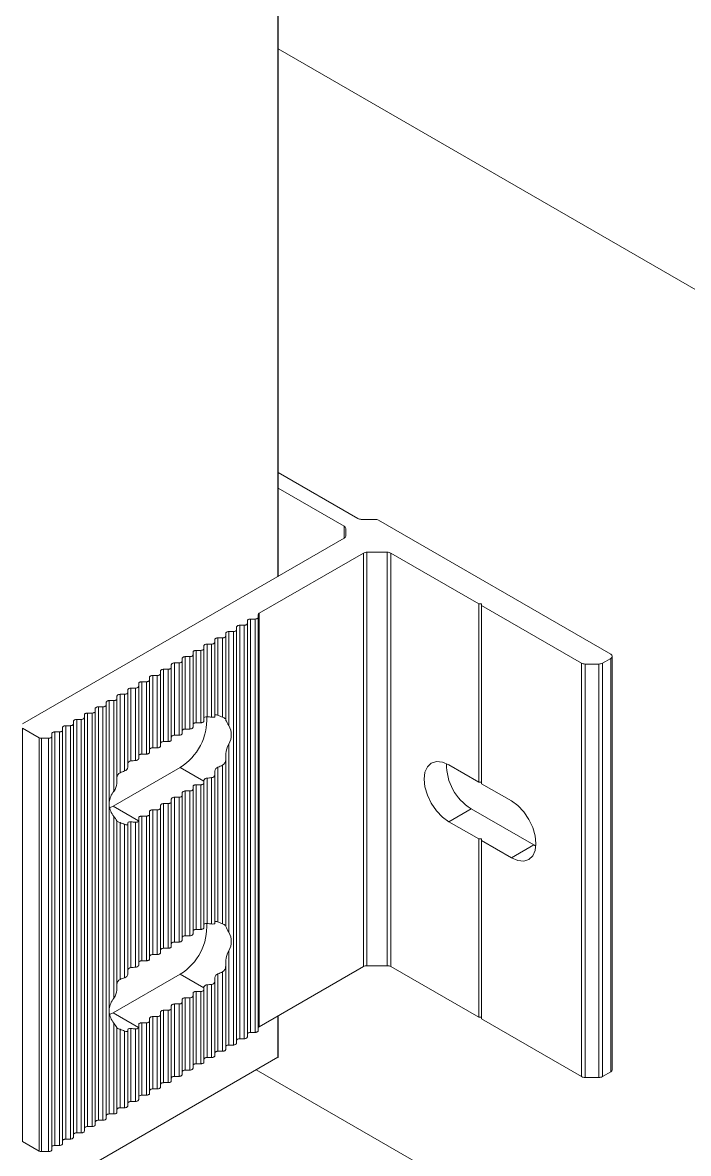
# Model space of a CAD drawing. Header units: millimetres. Extents: x 39 to 459, y 26 to 647.
# Drawn here: x 149.329 to 150.907, y 225.249 to 227.929 of the extents above; entities that cross this region are included whole.
import ezdxf

# ---------------------------------------------------------------- set-up
doc = ezdxf.new("R2010")
doc.units = ezdxf.units.MM
doc.layers.add('ANTET', color=7, linetype='Continuous')

# ---------------------------------------------------------------- blocks, each defined once
blk = doc.blocks.new('Kayıt Montajı')
at = {"color": 8, "linetype": 'Continuous', "lineweight": 15}
for p, q in [((11285.5037, 2110.9104), (11285.5037, 2108.8417)), ((11285.6614, 2108.9613), (11285.6614, 2108.9328)), ((11285.5037, 2107.8007), (11285.5037, 2107.7027))]:
    blk.add_line(p, q, dxfattribs=at)
at = {"color": 7, "linetype": 'Continuous', "lineweight": 15}
for p, q in [((11285.5046, 2108.8422), (11285.5046, 2110.9099)), ((11293.7272, 2105.3461), (11285.5046, 2110.0929)), ((11285.5046, 2109.0886), (11285.6932, 2108.9797)), ((11285.5046, 2109.0519), (11285.6614, 2108.9613)), ((11285.7342, 2108.9777), (11285.7017, 2108.9777)), ((11285.7427, 2108.9756), (11286.2928, 2108.658)), ((11285.6649, 2108.9564), (11285.6649, 2108.9377)), ((11285.6614, 2108.9328), (11284.8991, 2108.4927)), ((11285.7067, 2108.8977), (11285.4597, 2108.7551)), ((11285.7067, 2108.8977), (11285.7067, 2107.9179)), ((11285.7152, 2108.8997), (11285.7631, 2108.8997)), ((11285.7152, 2108.8997), (11285.7152, 2107.9199)), ((11285.7631, 2108.8997), (11285.7631, 2107.9199)), ((11285.7716, 2108.8977), (11285.9799, 2108.7774)), ((11285.7716, 2108.8977), (11285.7716, 2107.9179)), ((11285.9863, 2108.7774), (11285.9799, 2108.7774)), ((11285.9799, 2108.7774), (11285.9799, 2108.3549)), ((11285.9863, 2108.7774), (11285.9863, 2108.7738)), ((11285.9863, 2108.7738), (11286.2236, 2108.6368)), ((11285.9863, 2108.7738), (11285.9863, 2108.3512)), ((11285.4318, 2108.731), (11285.4318, 2108.7372)), ((11285.4393, 2108.7415), (11285.45, 2108.7415)), ((11285.4393, 2108.7415), (11285.4393, 2107.7617)), ((11285.45, 2108.7415), (11285.45, 2107.7617)), ((11285.4575, 2108.7458), (11285.4575, 2108.7521)), ((11285.4575, 2108.7458), (11285.4575, 2107.766)), ((11285.4597, 2108.7551), (11285.4597, 2107.7753)), ((11285.3803, 2108.7012), (11285.3803, 2108.7074)), ((11285.3878, 2108.7118), (11285.3985, 2108.7118)), ((11285.3878, 2108.7118), (11285.3878, 2108.4889)), ((11285.3985, 2108.7118), (11285.3985, 2107.7319)), ((11285.406, 2108.7161), (11285.406, 2108.7223)), ((11285.406, 2108.7161), (11285.406, 2107.7363)), ((11285.4135, 2108.7266), (11285.4243, 2108.7266)), ((11285.4135, 2108.7266), (11285.4135, 2107.7468)), ((11285.4243, 2108.7266), (11285.4243, 2107.7468)), ((11285.4318, 2108.731), (11285.4318, 2107.7511)), ((11285.3287, 2108.6715), (11285.3287, 2108.6777)), ((11285.3362, 2108.682), (11285.347, 2108.682)), ((11285.3362, 2108.682), (11285.3362, 2108.5098)), ((11285.347, 2108.682), (11285.347, 2108.5086)), ((11285.3545, 2108.6864), (11285.3545, 2108.6926)), ((11285.3545, 2108.6864), (11285.3545, 2108.5103)), ((11285.362, 2108.6969), (11285.3728, 2108.6969)), ((11285.362, 2108.6969), (11285.362, 2108.5134)), ((11285.3728, 2108.6969), (11285.3728, 2108.5088)), ((11285.3803, 2108.7012), (11285.3803, 2108.5048)), ((11285.2847, 2108.6523), (11285.2955, 2108.6523)), ((11285.2847, 2108.6523), (11285.2847, 2108.4808)), ((11285.2955, 2108.6523), (11285.2955, 2108.4808)), ((11285.303, 2108.6566), (11285.303, 2108.6628)), ((11285.303, 2108.6566), (11285.303, 2108.4852)), ((11285.3105, 2108.6672), (11285.3212, 2108.6672)), ((11285.3105, 2108.6672), (11285.3105, 2108.4957)), ((11285.3212, 2108.6672), (11285.3212, 2108.4957)), ((11285.3287, 2108.6715), (11285.3287, 2108.5)), ((11286.2963, 2107.6733), (11286.2963, 2108.6531)), ((11285.2515, 2108.6269), (11285.2515, 2108.6331)), ((11285.2515, 2108.6269), (11285.2515, 2108.4554)), ((11285.259, 2108.6374), (11285.2697, 2108.6374)), ((11285.259, 2108.6374), (11285.259, 2108.466)), ((11285.2697, 2108.6374), (11285.2697, 2108.466)), ((11285.2772, 2108.6418), (11285.2772, 2108.648)), ((11285.2772, 2108.6418), (11285.2772, 2108.4703)), ((11286.2236, 2108.6368), (11286.2236, 2107.657)), ((11286.232, 2108.6348), (11286.2645, 2108.6348)), ((11286.232, 2108.6348), (11286.232, 2107.6549)), ((11286.2645, 2108.6348), (11286.2645, 2107.6549)), ((11286.273, 2108.6368), (11286.2928, 2108.6482)), ((11286.273, 2108.6368), (11286.273, 2107.657)), ((11286.2928, 2108.6482), (11286.2928, 2107.6684)), ((11285.2, 2108.5972), (11285.2, 2108.6034)), ((11285.2, 2108.5972), (11285.2, 2108.4257)), ((11285.2075, 2108.6077), (11285.2182, 2108.6077)), ((11285.2075, 2108.6077), (11285.2075, 2108.4362)), ((11285.2182, 2108.6077), (11285.2182, 2108.4362)), ((11285.2257, 2108.612), (11285.2257, 2108.6182)), ((11285.2257, 2108.612), (11285.2257, 2108.4405)), ((11285.2332, 2108.6226), (11285.244, 2108.6226)), ((11285.2332, 2108.6226), (11285.2332, 2108.4511)), ((11285.244, 2108.6226), (11285.244, 2108.4511)), ((11285.1484, 2108.5674), (11285.1484, 2108.5736)), ((11285.1559, 2108.578), (11285.1667, 2108.578)), ((11285.1559, 2108.578), (11285.1559, 2108.4052)), ((11285.1667, 2108.578), (11285.1667, 2108.4061)), ((11285.1742, 2108.5823), (11285.1742, 2108.5885)), ((11285.1742, 2108.5823), (11285.1742, 2108.4108)), ((11285.1817, 2108.5928), (11285.1925, 2108.5928)), ((11285.1817, 2108.5928), (11285.1817, 2108.4214)), ((11285.1925, 2108.5928), (11285.1925, 2108.4214)), ((11285.0969, 2108.5377), (11285.0969, 2108.5439)), ((11285.1044, 2108.5482), (11285.1152, 2108.5482)), ((11285.1044, 2108.5482), (11285.1044, 2108.3075)), ((11285.1152, 2108.5482), (11285.1152, 2108.3331)), ((11285.1227, 2108.5525), (11285.1227, 2108.5588)), ((11285.1227, 2108.5525), (11285.1227, 2108.3521)), ((11285.1302, 2108.5631), (11285.1409, 2108.5631)), ((11285.1302, 2108.5631), (11285.1302, 2108.3773)), ((11285.1409, 2108.5631), (11285.1409, 2108.3814)), ((11285.1484, 2108.5674), (11285.1484, 2108.3901)), ((11285.0529, 2108.5185), (11285.0637, 2108.5185)), ((11285.0529, 2108.5185), (11285.0529, 2107.5386)), ((11285.0637, 2108.5185), (11285.0637, 2107.5386)), ((11285.0712, 2108.5228), (11285.0712, 2108.529)), ((11285.0712, 2108.5228), (11285.0712, 2107.543)), ((11285.0787, 2108.5333), (11285.0894, 2108.5333)), ((11285.0787, 2108.5333), (11285.0787, 2107.5535)), ((11285.0894, 2108.5333), (11285.0894, 2107.5535)), ((11285.0969, 2108.5377), (11285.0969, 2107.5578)), ((11285.0197, 2108.4931), (11285.0197, 2108.4993)), ((11285.0197, 2108.4931), (11285.0197, 2107.5132)), ((11285.0272, 2108.5036), (11285.0379, 2108.5036)), ((11285.0272, 2108.5036), (11285.0272, 2107.5238)), ((11285.0379, 2108.5036), (11285.0379, 2107.5238)), ((11285.0454, 2108.5079), (11285.0454, 2108.5141)), ((11285.0454, 2108.5079), (11285.0454, 2107.5281)), ((11285.3212, 2108.4957), (11285.3105, 2108.4957)), ((11285.3803, 2108.5048), (11285.3803, 2108.5028)), ((11284.8991, 2108.4829), (11284.9384, 2108.4603)), ((11284.8991, 2108.4829), (11284.8991, 2107.5031)), ((11284.9681, 2108.4633), (11284.9681, 2108.4695)), ((11284.9681, 2108.4633), (11284.9681, 2107.4835)), ((11284.9756, 2108.4739), (11284.9864, 2108.4739)), ((11284.9756, 2108.4739), (11284.9756, 2107.494)), ((11284.9864, 2108.4739), (11284.9864, 2107.494)), ((11284.9939, 2108.4782), (11284.9939, 2108.4844)), ((11284.9939, 2108.4782), (11284.9939, 2107.4983)), ((11285.0014, 2108.4887), (11285.0122, 2108.4887)), ((11285.0014, 2108.4887), (11285.0014, 2107.5089)), ((11285.0122, 2108.4887), (11285.0122, 2107.5089)), ((11285.2697, 2108.466), (11285.259, 2108.466)), ((11285.2955, 2108.4808), (11285.2847, 2108.4808)), ((11284.9384, 2108.4603), (11284.9384, 2107.4804)), ((11284.9437, 2108.459), (11284.9606, 2108.459)), ((11284.9437, 2108.459), (11284.9437, 2107.4792)), ((11284.9606, 2108.459), (11284.9606, 2107.4792)), ((11285.244, 2108.4511), (11285.2332, 2108.4511)), ((11285.3878, 2108.4447), (11285.3878, 2107.999)), ((11285.1925, 2108.4214), (11285.1817, 2108.4214)), ((11285.2182, 2108.4362), (11285.2075, 2108.4362)), ((11285.3803, 2108.4222), (11285.3803, 2108.4078)), ((11285.2725, 2108.3898), (11285.1134, 2108.298)), ((11285.3287, 2108.3573), (11285.2725, 2108.3898)), ((11285.362, 2108.3905), (11285.362, 2108.0234)), ((11285.3728, 2108.3951), (11285.3728, 2108.0189)), ((11285.3803, 2108.4078), (11285.3803, 2108.0148)), ((11285.9089, 2108.3959), (11285.9799, 2108.3549)), ((11285.3287, 2108.3573), (11285.3287, 2108.353)), ((11285.3362, 2108.3644), (11285.3362, 2108.0199)), ((11285.347, 2108.3655), (11285.347, 2108.0187)), ((11285.3545, 2108.3725), (11285.3545, 2108.0204)), ((11285.2772, 2108.3295), (11285.2772, 2108.3233)), ((11285.2955, 2108.3339), (11285.2847, 2108.3339)), ((11285.2847, 2108.3339), (11285.2847, 2107.9909)), ((11285.2955, 2108.3339), (11285.2955, 2107.9909)), ((11285.303, 2108.3444), (11285.303, 2108.3382)), ((11285.303, 2108.3382), (11285.303, 2107.9952)), ((11285.3212, 2108.3487), (11285.3105, 2108.3487)), ((11285.3105, 2108.3487), (11285.3105, 2108.0058)), ((11285.3212, 2108.3487), (11285.3212, 2108.0058)), ((11285.3287, 2108.353), (11285.3287, 2108.0101)), ((11285.9799, 2108.3549), (11285.9863, 2108.3549)), ((11285.9863, 2108.3512), (11286.0574, 2108.3102)), ((11285.244, 2108.3041), (11285.2332, 2108.3041)), ((11285.2332, 2108.3041), (11285.2332, 2107.9612)), ((11285.244, 2108.3041), (11285.244, 2107.9612)), ((11285.2515, 2108.3147), (11285.2515, 2108.3084)), ((11285.2515, 2108.3084), (11285.2515, 2107.9655)), ((11285.2697, 2108.319), (11285.259, 2108.319)), ((11285.259, 2108.319), (11285.259, 2107.976)), ((11285.2697, 2108.319), (11285.2697, 2107.976)), ((11285.2772, 2108.3233), (11285.2772, 2107.9804)), ((11285.1044, 2108.299), (11285.1044, 2107.8175)), ((11285.1134, 2108.298), (11285.1053, 2108.2939)), ((11285.174, 2108.2629), (11285.1134, 2108.298)), ((11285.2, 2108.2849), (11285.2, 2108.2787)), ((11285.2, 2108.2787), (11285.2, 2107.9358)), ((11285.2182, 2108.2892), (11285.2075, 2108.2892)), ((11285.2075, 2108.2892), (11285.2075, 2107.9463)), ((11285.2182, 2108.2892), (11285.2182, 2107.9463)), ((11285.2257, 2108.2998), (11285.2257, 2108.2936)), ((11285.2257, 2108.2936), (11285.2257, 2107.9506)), ((11285.9619, 2108.2918), (11285.9089, 2108.2612)), ((11286.1104, 2108.2061), (11285.9619, 2108.2918)), ((11285.1152, 2108.2734), (11285.1152, 2107.8432)), ((11285.1227, 2108.2631), (11285.1227, 2107.8621)), ((11285.1302, 2108.259), (11285.1302, 2107.8873)), ((11285.1409, 2108.2549), (11285.1409, 2107.8915)), ((11285.1484, 2108.2587), (11285.1484, 2108.2548)), ((11285.1484, 2108.2548), (11285.1484, 2107.9002)), ((11285.1559, 2108.2608), (11285.1559, 2107.9152)), ((11285.1667, 2108.2599), (11285.1667, 2107.9162)), ((11285.1742, 2108.27), (11285.1742, 2108.2638)), ((11285.1742, 2108.2638), (11285.1742, 2107.9209)), ((11285.1925, 2108.2744), (11285.1817, 2108.2744)), ((11285.1817, 2108.2744), (11285.1817, 2107.9314)), ((11285.1925, 2108.2744), (11285.1925, 2107.9314)), ((11285.9089, 2108.2612), (11285.9799, 2108.2202)), ((11285.9799, 2108.2202), (11285.9799, 2107.7976)), ((11285.9799, 2108.2202), (11285.9863, 2108.2202)), ((11285.9863, 2108.2165), (11285.9863, 2108.2202)), ((11285.9863, 2108.2165), (11285.9863, 2107.7939)), ((11285.9863, 2108.2165), (11286.0574, 2108.1755)), ((11286.1104, 2108.2061), (11286.0574, 2108.1755)), ((11286.1155, 2108.2034), (11286.1104, 2108.2061)), ((11285.3803, 2108.0129), (11285.3803, 2108.0148)), ((11285.2955, 2107.9909), (11285.2847, 2107.9909)), ((11285.3212, 2108.0058), (11285.3105, 2108.0058)), ((11285.244, 2107.9612), (11285.2332, 2107.9612)), ((11285.2697, 2107.976), (11285.259, 2107.976)), ((11285.3878, 2107.9548), (11285.3878, 2107.7319)), ((11285.1925, 2107.9314), (11285.1817, 2107.9314)), ((11285.2182, 2107.9463), (11285.2075, 2107.9463)), ((11285.3803, 2107.9179), (11285.3803, 2107.9322)), ((11285.362, 2107.9006), (11285.362, 2107.7171)), ((11285.3728, 2107.9052), (11285.3728, 2107.7171)), ((11285.3803, 2107.9179), (11285.3803, 2107.7214)), ((11285.7067, 2107.9179), (11285.4597, 2107.7753)), ((11285.7152, 2107.9199), (11285.7631, 2107.9199)), ((11285.7716, 2107.9179), (11285.9799, 2107.7976)), ((11285.2725, 2107.8999), (11285.1134, 2107.808)), ((11285.3287, 2107.8674), (11285.2725, 2107.8999)), ((11285.3362, 2107.8744), (11285.3362, 2107.7022)), ((11285.347, 2107.8756), (11285.347, 2107.7022)), ((11285.3545, 2107.8826), (11285.3545, 2107.7065)), ((11285.303, 2107.8545), (11285.303, 2107.8483)), ((11285.303, 2107.8483), (11285.303, 2107.6768)), ((11285.3212, 2107.8588), (11285.3105, 2107.8588)), ((11285.3105, 2107.8588), (11285.3105, 2107.6873)), ((11285.3212, 2107.8588), (11285.3212, 2107.6873)), ((11285.3287, 2107.8674), (11285.3287, 2107.8631)), ((11285.3287, 2107.8631), (11285.3287, 2107.6917)), ((11285.2515, 2107.8247), (11285.2515, 2107.8185)), ((11285.2697, 2107.8291), (11285.259, 2107.8291)), ((11285.259, 2107.8291), (11285.259, 2107.6576)), ((11285.2697, 2107.8291), (11285.2697, 2107.6576)), ((11285.2772, 2107.8396), (11285.2772, 2107.8334)), ((11285.2772, 2107.8334), (11285.2772, 2107.6619)), ((11285.2955, 2107.8439), (11285.2847, 2107.8439)), ((11285.2847, 2107.8439), (11285.2847, 2107.6725)), ((11285.2955, 2107.8439), (11285.2955, 2107.6725)), ((11285.1044, 2107.8091), (11285.1044, 2107.5684)), ((11285.1053, 2107.8039), (11285.1134, 2107.808)), ((11285.174, 2107.773), (11285.1134, 2107.808)), ((11285.2, 2107.795), (11285.2, 2107.7888)), ((11285.2182, 2107.7993), (11285.2075, 2107.7993)), ((11285.2075, 2107.7993), (11285.2075, 2107.6278)), ((11285.2182, 2107.7993), (11285.2182, 2107.6278)), ((11285.2257, 2107.8099), (11285.2257, 2107.8036)), ((11285.2257, 2107.8036), (11285.2257, 2107.6322)), ((11285.244, 2107.8142), (11285.2332, 2107.8142)), ((11285.2332, 2107.8142), (11285.2332, 2107.6427)), ((11285.244, 2107.8142), (11285.244, 2107.6427)), ((11285.2515, 2107.8185), (11285.2515, 2107.647)), ((11285.5046, 2107.7039), (11285.5046, 2107.8012)), ((11285.9863, 2107.7976), (11285.9799, 2107.7976)), ((11285.9863, 2107.7939), (11286.2236, 2107.657)), ((11285.1152, 2107.7835), (11285.1152, 2107.5684)), ((11285.1227, 2107.7732), (11285.1227, 2107.5727)), ((11285.1302, 2107.7691), (11285.1302, 2107.5832)), ((11285.1484, 2107.7649), (11285.1484, 2107.7688)), ((11285.1559, 2107.7709), (11285.1559, 2107.5981)), ((11285.1667, 2107.77), (11285.1667, 2107.5981)), ((11285.1742, 2107.7801), (11285.1742, 2107.7739)), ((11285.1742, 2107.7739), (11285.1742, 2107.6024)), ((11285.1925, 2107.7844), (11285.1817, 2107.7844)), ((11285.1817, 2107.7844), (11285.1817, 2107.613)), ((11285.1925, 2107.7844), (11285.1925, 2107.613)), ((11285.2, 2107.7888), (11285.2, 2107.6173)), ((11285.1409, 2107.7649), (11285.1409, 2107.5832)), ((11285.1484, 2107.7649), (11285.1484, 2107.5876)), ((11285.4135, 2107.7468), (11285.4243, 2107.7468)), ((11285.4393, 2107.7617), (11285.45, 2107.7617)), ((11285.362, 2107.7171), (11285.3728, 2107.7171)), ((11285.3878, 2107.7319), (11285.3985, 2107.7319)), ((11284.1821, 2106.9397), (11285.5037, 2107.7027)), ((11285.3105, 2107.6873), (11285.3212, 2107.6873)), ((11285.3362, 2107.7022), (11285.347, 2107.7022)), ((11285.2847, 2107.6725), (11285.2955, 2107.6725)), ((11285.4527, 2107.6732), (11293.7272, 2102.8965)), ((11286.273, 2107.657), (11286.2928, 2107.6684)), ((11285.2332, 2107.6427), (11285.244, 2107.6427)), ((11285.259, 2107.6576), (11285.2697, 2107.6576)), ((11286.232, 2107.6549), (11286.2645, 2107.6549)), ((11285.1817, 2107.613), (11285.1925, 2107.613)), ((11285.2075, 2107.6278), (11285.2182, 2107.6278)), ((11285.1302, 2107.5832), (11285.1409, 2107.5832)), ((11285.1559, 2107.5981), (11285.1667, 2107.5981)), ((11285.0787, 2107.5535), (11285.0894, 2107.5535)), ((11285.1044, 2107.5684), (11285.1152, 2107.5684)), ((11285.0529, 2107.5386), (11285.0637, 2107.5386)), ((11284.8991, 2107.5031), (11284.9384, 2107.4804)), ((11285.0014, 2107.5089), (11285.0122, 2107.5089)), ((11285.0272, 2107.5238), (11285.0379, 2107.5238)), ((11284.9437, 2107.4792), (11284.9606, 2107.4792)), ((11284.9756, 2107.494), (11284.9864, 2107.494))]:
    blk.add_line(p, q, dxfattribs=at)
at = {"color": 7, "linetype": 'Continuous', "lineweight": 15, "flags": 128}
for points in [[(11285.4318, 2108.7372), (11285.4319, 2108.738), (11285.4323, 2108.7388), (11285.433, 2108.7396), (11285.434, 2108.7402), (11285.4351, 2108.7408), (11285.4364, 2108.7412), (11285.4378, 2108.7414), (11285.4393, 2108.7415)], [(11285.45, 2108.7415), (11285.4515, 2108.7416), (11285.4529, 2108.7418), (11285.4542, 2108.7422), (11285.4553, 2108.7428), (11285.4563, 2108.7434), (11285.457, 2108.7442), (11285.4574, 2108.745), (11285.4575, 2108.7458)], [(11285.3803, 2108.7074), (11285.3804, 2108.7083), (11285.3808, 2108.7091), (11285.3815, 2108.7099), (11285.3825, 2108.7105), (11285.3836, 2108.711), (11285.3849, 2108.7114), (11285.3863, 2108.7117), (11285.3878, 2108.7118)], [(11285.3985, 2108.7118), (11285.4, 2108.7119), (11285.4014, 2108.7121), (11285.4027, 2108.7125), (11285.4038, 2108.713), (11285.4048, 2108.7137), (11285.4054, 2108.7145), (11285.4059, 2108.7153), (11285.406, 2108.7161)], [(11285.406, 2108.7223), (11285.4062, 2108.7232), (11285.4066, 2108.724), (11285.4073, 2108.7247), (11285.4082, 2108.7254), (11285.4094, 2108.7259), (11285.4107, 2108.7263), (11285.4121, 2108.7266), (11285.4135, 2108.7266)], [(11285.4243, 2108.7266), (11285.4257, 2108.7267), (11285.4271, 2108.727), (11285.4284, 2108.7274), (11285.4296, 2108.7279), (11285.4305, 2108.7286), (11285.4312, 2108.7293), (11285.4316, 2108.7301), (11285.4318, 2108.731)], [(11285.3287, 2108.6777), (11285.3289, 2108.6786), (11285.3293, 2108.6794), (11285.33, 2108.6801), (11285.3309, 2108.6808), (11285.3321, 2108.6813), (11285.3334, 2108.6817), (11285.3348, 2108.682), (11285.3362, 2108.682)], [(11285.347, 2108.682), (11285.3485, 2108.6821), (11285.3499, 2108.6824), (11285.3512, 2108.6828), (11285.3523, 2108.6833), (11285.3532, 2108.684), (11285.3539, 2108.6847), (11285.3544, 2108.6855), (11285.3545, 2108.6864)], [(11285.3545, 2108.6926), (11285.3547, 2108.6934), (11285.3551, 2108.6942), (11285.3558, 2108.695), (11285.3567, 2108.6956), (11285.3578, 2108.6962), (11285.3591, 2108.6966), (11285.3605, 2108.6968), (11285.362, 2108.6969)], [(11285.3728, 2108.6969), (11285.3742, 2108.697), (11285.3756, 2108.6972), (11285.3769, 2108.6976), (11285.3781, 2108.6982), (11285.379, 2108.6988), (11285.3797, 2108.6996), (11285.3801, 2108.7004), (11285.3803, 2108.7012)], [(11285.2772, 2108.648), (11285.2774, 2108.6488), (11285.2778, 2108.6496), (11285.2785, 2108.6504), (11285.2794, 2108.651), (11285.2806, 2108.6516), (11285.2819, 2108.652), (11285.2833, 2108.6522), (11285.2847, 2108.6523)], [(11285.2955, 2108.6523), (11285.297, 2108.6524), (11285.2984, 2108.6526), (11285.2997, 2108.653), (11285.3008, 2108.6536), (11285.3017, 2108.6542), (11285.3024, 2108.655), (11285.3028, 2108.6558), (11285.303, 2108.6566)], [(11285.303, 2108.6628), (11285.3031, 2108.6637), (11285.3036, 2108.6645), (11285.3043, 2108.6652), (11285.3052, 2108.6659), (11285.3063, 2108.6664), (11285.3076, 2108.6668), (11285.309, 2108.6671), (11285.3105, 2108.6672)], [(11285.3212, 2108.6672), (11285.3227, 2108.6673), (11285.3241, 2108.6675), (11285.3254, 2108.6679), (11285.3266, 2108.6684), (11285.3275, 2108.6691), (11285.3282, 2108.6698), (11285.3286, 2108.6707), (11285.3287, 2108.6715)], [(11285.244, 2108.6226), (11285.2454, 2108.6226), (11285.2468, 2108.6229), (11285.2481, 2108.6233), (11285.2493, 2108.6238), (11285.2502, 2108.6245), (11285.2509, 2108.6252), (11285.2513, 2108.626), (11285.2515, 2108.6269)], [(11285.2515, 2108.6331), (11285.2516, 2108.6339), (11285.252, 2108.6348), (11285.2527, 2108.6355), (11285.2537, 2108.6362), (11285.2548, 2108.6367), (11285.2561, 2108.6371), (11285.2575, 2108.6373), (11285.259, 2108.6374)], [(11285.2697, 2108.6374), (11285.2712, 2108.6375), (11285.2726, 2108.6378), (11285.2739, 2108.6382), (11285.275, 2108.6387), (11285.276, 2108.6394), (11285.2767, 2108.6401), (11285.2771, 2108.6409), (11285.2772, 2108.6418)], [(11285.1925, 2108.5928), (11285.1939, 2108.5929), (11285.1953, 2108.5932), (11285.1966, 2108.5936), (11285.1978, 2108.5941), (11285.1987, 2108.5947), (11285.1994, 2108.5955), (11285.1998, 2108.5963), (11285.2, 2108.5972)], [(11285.2, 2108.6034), (11285.2001, 2108.6042), (11285.2005, 2108.605), (11285.2012, 2108.6058), (11285.2022, 2108.6064), (11285.2033, 2108.607), (11285.2046, 2108.6074), (11285.206, 2108.6076), (11285.2075, 2108.6077)], [(11285.2182, 2108.6077), (11285.2197, 2108.6078), (11285.2211, 2108.608), (11285.2224, 2108.6084), (11285.2235, 2108.609), (11285.2245, 2108.6096), (11285.2251, 2108.6104), (11285.2256, 2108.6112), (11285.2257, 2108.612)], [(11285.2257, 2108.6182), (11285.2259, 2108.6191), (11285.2263, 2108.6199), (11285.227, 2108.6206), (11285.2279, 2108.6213), (11285.2291, 2108.6218), (11285.2303, 2108.6222), (11285.2318, 2108.6225), (11285.2332, 2108.6226)], [(11285.1484, 2108.5736), (11285.1486, 2108.5745), (11285.149, 2108.5753), (11285.1497, 2108.576), (11285.1506, 2108.5767), (11285.1518, 2108.5772), (11285.1531, 2108.5776), (11285.1545, 2108.5779), (11285.1559, 2108.578)], [(11285.1667, 2108.578), (11285.1682, 2108.578), (11285.1696, 2108.5783), (11285.1709, 2108.5787), (11285.172, 2108.5792), (11285.1729, 2108.5799), (11285.1736, 2108.5806), (11285.1741, 2108.5814), (11285.1742, 2108.5823)], [(11285.1742, 2108.5885), (11285.1743, 2108.5893), (11285.1748, 2108.5902), (11285.1755, 2108.5909), (11285.1764, 2108.5916), (11285.1775, 2108.5921), (11285.1788, 2108.5925), (11285.1802, 2108.5927), (11285.1817, 2108.5928)], [(11285.0969, 2108.5439), (11285.0971, 2108.5447), (11285.0975, 2108.5455), (11285.0982, 2108.5463), (11285.0991, 2108.5469), (11285.1003, 2108.5475), (11285.1016, 2108.5479), (11285.103, 2108.5481), (11285.1044, 2108.5482)], [(11285.1152, 2108.5482), (11285.1167, 2108.5483), (11285.1181, 2108.5485), (11285.1194, 2108.5489), (11285.1205, 2108.5495), (11285.1214, 2108.5501), (11285.1221, 2108.5509), (11285.1225, 2108.5517), (11285.1227, 2108.5525)], [(11285.1227, 2108.5588), (11285.1228, 2108.5596), (11285.1233, 2108.5604), (11285.124, 2108.5612), (11285.1249, 2108.5618), (11285.126, 2108.5624), (11285.1273, 2108.5628), (11285.1287, 2108.563), (11285.1302, 2108.5631)], [(11285.1409, 2108.5631), (11285.1424, 2108.5632), (11285.1438, 2108.5634), (11285.1451, 2108.5638), (11285.1463, 2108.5644), (11285.1472, 2108.565), (11285.1479, 2108.5658), (11285.1483, 2108.5666), (11285.1484, 2108.5674)], [(11285.0454, 2108.5141), (11285.0456, 2108.515), (11285.046, 2108.5158), (11285.0467, 2108.5166), (11285.0476, 2108.5172), (11285.0488, 2108.5177), (11285.05, 2108.5181), (11285.0515, 2108.5184), (11285.0529, 2108.5185)], [(11285.0637, 2108.5185), (11285.0651, 2108.5186), (11285.0665, 2108.5188), (11285.0678, 2108.5192), (11285.069, 2108.5197), (11285.0699, 2108.5204), (11285.0706, 2108.5211), (11285.071, 2108.522), (11285.0712, 2108.5228)], [(11285.0712, 2108.529), (11285.0713, 2108.5299), (11285.0717, 2108.5307), (11285.0724, 2108.5314), (11285.0734, 2108.5321), (11285.0745, 2108.5326), (11285.0758, 2108.533), (11285.0772, 2108.5333), (11285.0787, 2108.5333)], [(11285.0894, 2108.5333), (11285.0909, 2108.5334), (11285.0923, 2108.5337), (11285.0936, 2108.5341), (11285.0947, 2108.5346), (11285.0957, 2108.5353), (11285.0964, 2108.536), (11285.0968, 2108.5368), (11285.0969, 2108.5377)], [(11285.0122, 2108.4887), (11285.0136, 2108.4888), (11285.015, 2108.4891), (11285.0163, 2108.4895), (11285.0175, 2108.49), (11285.0184, 2108.4907), (11285.0191, 2108.4914), (11285.0195, 2108.4922), (11285.0197, 2108.4931)], [(11285.0197, 2108.4993), (11285.0198, 2108.5001), (11285.0202, 2108.5009), (11285.0209, 2108.5017), (11285.0219, 2108.5023), (11285.023, 2108.5029), (11285.0243, 2108.5033), (11285.0257, 2108.5035), (11285.0272, 2108.5036)], [(11285.0379, 2108.5036), (11285.0394, 2108.5037), (11285.0408, 2108.5039), (11285.0421, 2108.5043), (11285.0432, 2108.5049), (11285.0442, 2108.5055), (11285.0448, 2108.5063), (11285.0453, 2108.5071), (11285.0454, 2108.5079)], [(11285.3105, 2108.4957), (11285.309, 2108.4956), (11285.3076, 2108.4954), (11285.3063, 2108.495), (11285.3052, 2108.4944), (11285.3043, 2108.4938), (11285.3036, 2108.493), (11285.3031, 2108.4922), (11285.303, 2108.4914)], [(11285.3287, 2108.5), (11285.3286, 2108.4992), (11285.3282, 2108.4984), (11285.3275, 2108.4976), (11285.3266, 2108.497), (11285.3254, 2108.4964), (11285.3241, 2108.496), (11285.3227, 2108.4958), (11285.3212, 2108.4957)], [(11285.3287, 2108.5062), (11285.3288, 2108.5067), (11285.3295, 2108.508), (11285.331, 2108.509), (11285.333, 2108.5097), (11285.3354, 2108.5098), (11285.3362, 2108.5098)], [(11285.347, 2108.5086), (11285.3477, 2108.5085), (11285.3501, 2108.5085), (11285.3521, 2108.5087), (11285.3537, 2108.5092), (11285.3545, 2108.51), (11285.3545, 2108.5103)], [(11285.3545, 2108.5139), (11285.3545, 2108.514), (11285.355, 2108.5146), (11285.3562, 2108.5148), (11285.3583, 2108.5145), (11285.361, 2108.5137), (11285.362, 2108.5134)], [(11284.9606, 2108.459), (11284.9621, 2108.4591), (11284.9635, 2108.4593), (11284.9648, 2108.4597), (11284.966, 2108.4603), (11284.9669, 2108.4609), (11284.9676, 2108.4617), (11284.968, 2108.4625), (11284.9681, 2108.4633)], [(11284.9681, 2108.4695), (11284.9683, 2108.4704), (11284.9687, 2108.4712), (11284.9694, 2108.4719), (11284.9703, 2108.4726), (11284.9715, 2108.4731), (11284.9728, 2108.4735), (11284.9742, 2108.4738), (11284.9756, 2108.4739)], [(11284.9864, 2108.4739), (11284.9879, 2108.474), (11284.9893, 2108.4742), (11284.9906, 2108.4746), (11284.9917, 2108.4751), (11284.9926, 2108.4758), (11284.9933, 2108.4765), (11284.9938, 2108.4774), (11284.9939, 2108.4782)], [(11284.9939, 2108.4844), (11284.994, 2108.4853), (11284.9945, 2108.4861), (11284.9952, 2108.4868), (11284.9961, 2108.4875), (11284.9972, 2108.488), (11284.9985, 2108.4884), (11284.9999, 2108.4887), (11285.0014, 2108.4887)], [(11285.259, 2108.466), (11285.2575, 2108.4659), (11285.2561, 2108.4656), (11285.2548, 2108.4652), (11285.2537, 2108.4647), (11285.2527, 2108.464), (11285.252, 2108.4633), (11285.2516, 2108.4625), (11285.2515, 2108.4616)], [(11285.2772, 2108.4703), (11285.2771, 2108.4694), (11285.2767, 2108.4686), (11285.276, 2108.4679), (11285.275, 2108.4672), (11285.2739, 2108.4667), (11285.2726, 2108.4663), (11285.2712, 2108.466), (11285.2697, 2108.466)], [(11285.2847, 2108.4808), (11285.2833, 2108.4807), (11285.2819, 2108.4805), (11285.2806, 2108.4801), (11285.2794, 2108.4796), (11285.2785, 2108.4789), (11285.2778, 2108.4782), (11285.2774, 2108.4773), (11285.2772, 2108.4765)], [(11285.303, 2108.4852), (11285.3028, 2108.4843), (11285.3024, 2108.4835), (11285.3017, 2108.4828), (11285.3008, 2108.4821), (11285.2997, 2108.4816), (11285.2984, 2108.4812), (11285.297, 2108.4809), (11285.2955, 2108.4808)], [(11285.2257, 2108.4405), (11285.2256, 2108.4397), (11285.2251, 2108.4389), (11285.2245, 2108.4381), (11285.2235, 2108.4375), (11285.2224, 2108.4369), (11285.2211, 2108.4365), (11285.2197, 2108.4363), (11285.2182, 2108.4362)], [(11285.2332, 2108.4511), (11285.2318, 2108.451), (11285.2303, 2108.4508), (11285.2291, 2108.4504), (11285.2279, 2108.4498), (11285.227, 2108.4492), (11285.2263, 2108.4484), (11285.2259, 2108.4476), (11285.2257, 2108.4468)], [(11285.2515, 2108.4554), (11285.2513, 2108.4546), (11285.2509, 2108.4538), (11285.2502, 2108.453), (11285.2493, 2108.4524), (11285.2481, 2108.4518), (11285.2468, 2108.4514), (11285.2454, 2108.4512), (11285.244, 2108.4511)], [(11285.1817, 2108.4214), (11285.1802, 2108.4213), (11285.1788, 2108.421), (11285.1775, 2108.4206), (11285.1764, 2108.4201), (11285.1755, 2108.4194), (11285.1748, 2108.4187), (11285.1743, 2108.4179), (11285.1742, 2108.417)], [(11285.2, 2108.4257), (11285.1998, 2108.4248), (11285.1994, 2108.424), (11285.1987, 2108.4233), (11285.1978, 2108.4226), (11285.1966, 2108.4221), (11285.1953, 2108.4217), (11285.1939, 2108.4214), (11285.1925, 2108.4214)], [(11285.2075, 2108.4362), (11285.206, 2108.4361), (11285.2046, 2108.4359), (11285.2033, 2108.4355), (11285.2022, 2108.435), (11285.2012, 2108.4343), (11285.2005, 2108.4335), (11285.2001, 2108.4327), (11285.2, 2108.4319)], [(11285.9089, 2108.3959), (11285.8938, 2108.4023), (11285.8797, 2108.4037), (11285.8676, 2108.4), (11285.8584, 2108.3914), (11285.8525, 2108.3785), (11285.8505, 2108.3622), (11285.8525, 2108.3436), (11285.8584, 2108.324), (11285.8676, 2108.3047), (11285.8797, 2108.287), (11285.8938, 2108.2722), (11285.9089, 2108.2612)], [(11285.3287, 2108.3593), (11285.3287, 2108.3583), (11285.3287, 2108.3573)], [(11285.3545, 2108.3813), (11285.3545, 2108.3783), (11285.3545, 2108.3754), (11285.3545, 2108.3725)], [(11285.2847, 2108.3339), (11285.2833, 2108.3338), (11285.2819, 2108.3335), (11285.2806, 2108.3331), (11285.2794, 2108.3326), (11285.2785, 2108.3319), (11285.2778, 2108.3312), (11285.2774, 2108.3304), (11285.2772, 2108.3295)], [(11285.303, 2108.3382), (11285.3028, 2108.3373), (11285.3024, 2108.3365), (11285.3017, 2108.3358), (11285.3008, 2108.3351), (11285.2997, 2108.3346), (11285.2984, 2108.3342), (11285.297, 2108.3339), (11285.2955, 2108.3339)], [(11285.3105, 2108.3487), (11285.309, 2108.3486), (11285.3076, 2108.3484), (11285.3063, 2108.348), (11285.3052, 2108.3475), (11285.3043, 2108.3468), (11285.3036, 2108.346), (11285.3031, 2108.3452), (11285.303, 2108.3444)], [(11285.3287, 2108.353), (11285.3286, 2108.3522), (11285.3282, 2108.3514), (11285.3275, 2108.3506), (11285.3266, 2108.35), (11285.3254, 2108.3494), (11285.3241, 2108.349), (11285.3227, 2108.3488), (11285.3212, 2108.3487)], [(11285.1044, 2108.299), (11285.1043, 2108.3055), (11285.1044, 2108.3075)], [(11285.2332, 2108.3041), (11285.2318, 2108.304), (11285.2303, 2108.3038), (11285.2291, 2108.3034), (11285.2279, 2108.3028), (11285.227, 2108.3022), (11285.2263, 2108.3014), (11285.2259, 2108.3006), (11285.2257, 2108.2998)], [(11285.2515, 2108.3084), (11285.2513, 2108.3076), (11285.2509, 2108.3068), (11285.2502, 2108.306), (11285.2493, 2108.3054), (11285.2481, 2108.3048), (11285.2468, 2108.3044), (11285.2454, 2108.3042), (11285.244, 2108.3041)], [(11285.259, 2108.319), (11285.2575, 2108.3189), (11285.2561, 2108.3187), (11285.2548, 2108.3183), (11285.2537, 2108.3177), (11285.2527, 2108.3171), (11285.252, 2108.3163), (11285.2516, 2108.3155), (11285.2515, 2108.3147)], [(11285.2772, 2108.3233), (11285.2771, 2108.3225), (11285.2767, 2108.3217), (11285.276, 2108.3209), (11285.275, 2108.3202), (11285.2739, 2108.3197), (11285.2726, 2108.3193), (11285.2712, 2108.3191), (11285.2697, 2108.319)], [(11286.0574, 2108.1755), (11286.0725, 2108.169), (11286.0865, 2108.1676), (11286.0986, 2108.1714), (11286.1079, 2108.18), (11286.1137, 2108.1929), (11286.1157, 2108.2091), (11286.1137, 2108.2277), (11286.1079, 2108.2473), (11286.0986, 2108.2666), (11286.0865, 2108.2843), (11286.0725, 2108.2992), (11286.0574, 2108.3102)], [(11285.2, 2108.2787), (11285.1998, 2108.2779), (11285.1994, 2108.277), (11285.1987, 2108.2763), (11285.1978, 2108.2756), (11285.1966, 2108.2751), (11285.1953, 2108.2747), (11285.1939, 2108.2745), (11285.1925, 2108.2744)], [(11285.2075, 2108.2892), (11285.206, 2108.2892), (11285.2046, 2108.2889), (11285.2033, 2108.2885), (11285.2022, 2108.288), (11285.2012, 2108.2873), (11285.2005, 2108.2866), (11285.2001, 2108.2858), (11285.2, 2108.2849)], [(11285.2257, 2108.2936), (11285.2256, 2108.2927), (11285.2251, 2108.2919), (11285.2245, 2108.2912), (11285.2235, 2108.2905), (11285.2224, 2108.29), (11285.2211, 2108.2896), (11285.2197, 2108.2893), (11285.2182, 2108.2892)], [(11285.1302, 2108.259), (11285.1297, 2108.2592), (11285.1275, 2108.2601), (11285.1253, 2108.261), (11285.1235, 2108.2618), (11285.1227, 2108.2621), (11285.1227, 2108.2622)], [(11285.1484, 2108.2548), (11285.1484, 2108.2545), (11285.1476, 2108.2539), (11285.1461, 2108.2538), (11285.1438, 2108.2541), (11285.1409, 2108.2549)], [(11285.1559, 2108.2608), (11285.1544, 2108.2609), (11285.1521, 2108.2608), (11285.1502, 2108.2604), (11285.1489, 2108.2597), (11285.1484, 2108.2587)], [(11285.1817, 2108.2744), (11285.1802, 2108.2743), (11285.1788, 2108.274), (11285.1775, 2108.2736), (11285.1764, 2108.2731), (11285.1755, 2108.2724), (11285.1748, 2108.2717), (11285.1743, 2108.2709), (11285.1742, 2108.27)], [(11285.3287, 2108.0101), (11285.3286, 2108.0093), (11285.3282, 2108.0084), (11285.3275, 2108.0077), (11285.3266, 2108.007), (11285.3254, 2108.0065), (11285.3241, 2108.0061), (11285.3227, 2108.0059), (11285.3212, 2108.0058)], [(11285.3362, 2108.0199), (11285.3346, 2108.0199), (11285.3323, 2108.0196), (11285.3304, 2108.0188), (11285.3292, 2108.0177), (11285.3287, 2108.0163)], [(11285.3545, 2108.0204), (11285.3544, 2108.02), (11285.3536, 2108.0192), (11285.3519, 2108.0187), (11285.3496, 2108.0185), (11285.347, 2108.0187), (11285.347, 2108.0187)], [(11285.362, 2108.0234), (11285.3614, 2108.0237), (11285.359, 2108.0244), (11285.3568, 2108.0248), (11285.3551, 2108.0247), (11285.3545, 2108.024), (11285.3545, 2108.024)], [(11285.2847, 2107.9909), (11285.2833, 2107.9908), (11285.2819, 2107.9906), (11285.2806, 2107.9902), (11285.2794, 2107.9896), (11285.2785, 2107.989), (11285.2778, 2107.9882), (11285.2774, 2107.9874), (11285.2772, 2107.9866)], [(11285.303, 2107.9952), (11285.3028, 2107.9944), (11285.3024, 2107.9936), (11285.3017, 2107.9928), (11285.3008, 2107.9922), (11285.2997, 2107.9916), (11285.2984, 2107.9912), (11285.297, 2107.991), (11285.2955, 2107.9909)], [(11285.3105, 2108.0058), (11285.309, 2108.0057), (11285.3076, 2108.0054), (11285.3063, 2108.005), (11285.3052, 2108.0045), (11285.3043, 2108.0038), (11285.3036, 2108.0031), (11285.3031, 2108.0023), (11285.303, 2108.0014)], [(11285.2332, 2107.9612), (11285.2318, 2107.9611), (11285.2303, 2107.9608), (11285.2291, 2107.9604), (11285.2279, 2107.9599), (11285.227, 2107.9592), (11285.2263, 2107.9585), (11285.2259, 2107.9577), (11285.2257, 2107.9568)], [(11285.2515, 2107.9655), (11285.2513, 2107.9646), (11285.2509, 2107.9638), (11285.2502, 2107.9631), (11285.2493, 2107.9624), (11285.2481, 2107.9619), (11285.2468, 2107.9615), (11285.2454, 2107.9612), (11285.244, 2107.9612)], [(11285.259, 2107.976), (11285.2575, 2107.976), (11285.2561, 2107.9757), (11285.2548, 2107.9753), (11285.2537, 2107.9748), (11285.2527, 2107.9741), (11285.252, 2107.9734), (11285.2516, 2107.9725), (11285.2515, 2107.9717)], [(11285.2772, 2107.9804), (11285.2771, 2107.9795), (11285.2767, 2107.9787), (11285.276, 2107.978), (11285.275, 2107.9773), (11285.2739, 2107.9768), (11285.2726, 2107.9764), (11285.2712, 2107.9761), (11285.2697, 2107.976)], [(11285.1817, 2107.9314), (11285.1802, 2107.9313), (11285.1788, 2107.9311), (11285.1775, 2107.9307), (11285.1764, 2107.9302), (11285.1755, 2107.9295), (11285.1748, 2107.9288), (11285.1743, 2107.9279), (11285.1742, 2107.9271)], [(11285.2, 2107.9358), (11285.1998, 2107.9349), (11285.1994, 2107.9341), (11285.1987, 2107.9333), (11285.1978, 2107.9327), (11285.1966, 2107.9322), (11285.1953, 2107.9318), (11285.1939, 2107.9315), (11285.1925, 2107.9314)], [(11285.2075, 2107.9463), (11285.206, 2107.9462), (11285.2046, 2107.946), (11285.2033, 2107.9456), (11285.2022, 2107.945), (11285.2012, 2107.9444), (11285.2005, 2107.9436), (11285.2001, 2107.9428), (11285.2, 2107.942)], [(11285.2257, 2107.9506), (11285.2256, 2107.9498), (11285.2251, 2107.949), (11285.2245, 2107.9482), (11285.2235, 2107.9476), (11285.2224, 2107.947), (11285.2211, 2107.9466), (11285.2197, 2107.9464), (11285.2182, 2107.9463)], [(11285.3545, 2107.8826), (11285.3545, 2107.8855), (11285.3545, 2107.8884), (11285.3545, 2107.8914)], [(11285.303, 2107.8483), (11285.3028, 2107.8474), (11285.3024, 2107.8466), (11285.3017, 2107.8458), (11285.3008, 2107.8452), (11285.2997, 2107.8447), (11285.2984, 2107.8443), (11285.297, 2107.844), (11285.2955, 2107.8439)], [(11285.3105, 2107.8588), (11285.309, 2107.8587), (11285.3076, 2107.8585), (11285.3063, 2107.8581), (11285.3052, 2107.8575), (11285.3043, 2107.8569), (11285.3036, 2107.8561), (11285.3031, 2107.8553), (11285.303, 2107.8545)], [(11285.3287, 2107.8631), (11285.3286, 2107.8623), (11285.3282, 2107.8615), (11285.3275, 2107.8607), (11285.3266, 2107.8601), (11285.3254, 2107.8595), (11285.3241, 2107.8591), (11285.3227, 2107.8589), (11285.3212, 2107.8588)], [(11285.3287, 2107.8674), (11285.3287, 2107.8684), (11285.3287, 2107.8694)], [(11285.259, 2107.8291), (11285.2575, 2107.829), (11285.2561, 2107.8287), (11285.2548, 2107.8283), (11285.2537, 2107.8278), (11285.2527, 2107.8271), (11285.252, 2107.8264), (11285.2516, 2107.8256), (11285.2515, 2107.8247)], [(11285.2772, 2107.8334), (11285.2771, 2107.8325), (11285.2767, 2107.8317), (11285.276, 2107.831), (11285.275, 2107.8303), (11285.2739, 2107.8298), (11285.2726, 2107.8294), (11285.2712, 2107.8291), (11285.2697, 2107.8291)], [(11285.2847, 2107.8439), (11285.2833, 2107.8438), (11285.2819, 2107.8436), (11285.2806, 2107.8432), (11285.2794, 2107.8427), (11285.2785, 2107.842), (11285.2778, 2107.8413), (11285.2774, 2107.8404), (11285.2772, 2107.8396)], [(11285.1044, 2107.8175), (11285.1043, 2107.8165), (11285.1044, 2107.8091)], [(11285.2075, 2107.7993), (11285.206, 2107.7992), (11285.2046, 2107.799), (11285.2033, 2107.7986), (11285.2022, 2107.798), (11285.2012, 2107.7974), (11285.2005, 2107.7966), (11285.2001, 2107.7958), (11285.2, 2107.795)], [(11285.2257, 2107.8036), (11285.2256, 2107.8028), (11285.2251, 2107.802), (11285.2245, 2107.8012), (11285.2235, 2107.8006), (11285.2224, 2107.8), (11285.2211, 2107.7996), (11285.2197, 2107.7994), (11285.2182, 2107.7993)], [(11285.2332, 2107.8142), (11285.2318, 2107.8141), (11285.2303, 2107.8139), (11285.2291, 2107.8135), (11285.2279, 2107.8129), (11285.227, 2107.8123), (11285.2263, 2107.8115), (11285.2259, 2107.8107), (11285.2257, 2107.8099)], [(11285.2515, 2107.8185), (11285.2513, 2107.8177), (11285.2509, 2107.8169), (11285.2502, 2107.8161), (11285.2493, 2107.8155), (11285.2481, 2107.8149), (11285.2468, 2107.8145), (11285.2454, 2107.8143), (11285.244, 2107.8142)], [(11285.1484, 2107.7688), (11285.1485, 2107.769), (11285.1491, 2107.7699), (11285.1505, 2107.7706), (11285.1526, 2107.771), (11285.1551, 2107.771), (11285.1559, 2107.7709)], [(11285.1817, 2107.7844), (11285.1802, 2107.7844), (11285.1788, 2107.7841), (11285.1775, 2107.7837), (11285.1764, 2107.7832), (11285.1755, 2107.7825), (11285.1748, 2107.7818), (11285.1743, 2107.781), (11285.1742, 2107.7801)], [(11285.2, 2107.7888), (11285.1998, 2107.7879), (11285.1994, 2107.7871), (11285.1987, 2107.7864), (11285.1978, 2107.7857), (11285.1966, 2107.7852), (11285.1953, 2107.7848), (11285.1939, 2107.7845), (11285.1925, 2107.7844)], [(11285.1409, 2107.7649), (11285.1411, 2107.7649), (11285.1435, 2107.7642), (11285.1458, 2107.7639), (11285.1476, 2107.764), (11285.1484, 2107.7647), (11285.1484, 2107.7649)], [(11285.406, 2107.7425), (11285.4062, 2107.7433), (11285.4066, 2107.7441), (11285.4073, 2107.7449), (11285.4082, 2107.7455), (11285.4094, 2107.7461), (11285.4107, 2107.7465), (11285.4121, 2107.7467), (11285.4135, 2107.7468)], [(11285.4243, 2107.7468), (11285.4257, 2107.7469), (11285.4271, 2107.7471), (11285.4284, 2107.7475), (11285.4296, 2107.7481), (11285.4305, 2107.7487), (11285.4312, 2107.7495), (11285.4316, 2107.7503), (11285.4318, 2107.7511)], [(11285.4318, 2107.7573), (11285.4319, 2107.7582), (11285.4323, 2107.759), (11285.433, 2107.7597), (11285.434, 2107.7604), (11285.4351, 2107.7609), (11285.4364, 2107.7613), (11285.4378, 2107.7616), (11285.4393, 2107.7617)], [(11285.45, 2107.7617), (11285.4515, 2107.7618), (11285.4529, 2107.762), (11285.4542, 2107.7624), (11285.4553, 2107.7629), (11285.4563, 2107.7636), (11285.457, 2107.7643), (11285.4574, 2107.7652), (11285.4575, 2107.766)], [(11285.3545, 2107.7127), (11285.3547, 2107.7136), (11285.3551, 2107.7144), (11285.3558, 2107.7151), (11285.3567, 2107.7158), (11285.3578, 2107.7163), (11285.3591, 2107.7167), (11285.3605, 2107.717), (11285.362, 2107.7171)], [(11285.3728, 2107.7171), (11285.3742, 2107.7171), (11285.3756, 2107.7174), (11285.3769, 2107.7178), (11285.3781, 2107.7183), (11285.379, 2107.719), (11285.3797, 2107.7197), (11285.3801, 2107.7205), (11285.3803, 2107.7214)], [(11285.3803, 2107.7276), (11285.3804, 2107.7284), (11285.3808, 2107.7293), (11285.3815, 2107.73), (11285.3825, 2107.7307), (11285.3836, 2107.7312), (11285.3849, 2107.7316), (11285.3863, 2107.7318), (11285.3878, 2107.7319)], [(11285.3985, 2107.7319), (11285.4, 2107.732), (11285.4014, 2107.7323), (11285.4027, 2107.7327), (11285.4038, 2107.7332), (11285.4048, 2107.7339), (11285.4054, 2107.7346), (11285.4059, 2107.7354), (11285.406, 2107.7363)], [(11285.303, 2107.683), (11285.3031, 2107.6838), (11285.3036, 2107.6846), (11285.3043, 2107.6854), (11285.3052, 2107.6861), (11285.3063, 2107.6866), (11285.3076, 2107.687), (11285.309, 2107.6872), (11285.3105, 2107.6873)], [(11285.3212, 2107.6873), (11285.3227, 2107.6874), (11285.3241, 2107.6877), (11285.3254, 2107.6881), (11285.3266, 2107.6886), (11285.3275, 2107.6892), (11285.3282, 2107.69), (11285.3286, 2107.6908), (11285.3287, 2107.6917)], [(11285.3287, 2107.6979), (11285.3289, 2107.6987), (11285.3293, 2107.6995), (11285.33, 2107.7003), (11285.3309, 2107.7009), (11285.3321, 2107.7015), (11285.3334, 2107.7019), (11285.3348, 2107.7021), (11285.3362, 2107.7022)], [(11285.347, 2107.7022), (11285.3485, 2107.7023), (11285.3499, 2107.7025), (11285.3512, 2107.7029), (11285.3523, 2107.7035), (11285.3532, 2107.7041), (11285.3539, 2107.7049), (11285.3544, 2107.7057), (11285.3545, 2107.7065)], [(11285.2697, 2107.6576), (11285.2712, 2107.6577), (11285.2726, 2107.6579), (11285.2739, 2107.6583), (11285.275, 2107.6589), (11285.276, 2107.6595), (11285.2767, 2107.6603), (11285.2771, 2107.6611), (11285.2772, 2107.6619)], [(11285.2772, 2107.6681), (11285.2774, 2107.669), (11285.2778, 2107.6698), (11285.2785, 2107.6705), (11285.2794, 2107.6712), (11285.2806, 2107.6717), (11285.2819, 2107.6721), (11285.2833, 2107.6724), (11285.2847, 2107.6725)], [(11285.2955, 2107.6725), (11285.297, 2107.6725), (11285.2984, 2107.6728), (11285.2997, 2107.6732), (11285.3008, 2107.6737), (11285.3017, 2107.6744), (11285.3024, 2107.6751), (11285.3028, 2107.6759), (11285.303, 2107.6768)], [(11285.2257, 2107.6384), (11285.2259, 2107.6392), (11285.2263, 2107.64), (11285.227, 2107.6408), (11285.2279, 2107.6414), (11285.2291, 2107.642), (11285.2303, 2107.6424), (11285.2318, 2107.6426), (11285.2332, 2107.6427)], [(11285.244, 2107.6427), (11285.2454, 2107.6428), (11285.2468, 2107.643), (11285.2481, 2107.6434), (11285.2493, 2107.644), (11285.2502, 2107.6446), (11285.2509, 2107.6454), (11285.2513, 2107.6462), (11285.2515, 2107.647)], [(11285.2515, 2107.6533), (11285.2516, 2107.6541), (11285.252, 2107.6549), (11285.2527, 2107.6557), (11285.2537, 2107.6563), (11285.2548, 2107.6569), (11285.2561, 2107.6573), (11285.2575, 2107.6575), (11285.259, 2107.6576)], [(11285.1742, 2107.6086), (11285.1743, 2107.6095), (11285.1748, 2107.6103), (11285.1755, 2107.6111), (11285.1764, 2107.6117), (11285.1775, 2107.6122), (11285.1788, 2107.6126), (11285.1802, 2107.6129), (11285.1817, 2107.613)], [(11285.1925, 2107.613), (11285.1939, 2107.6131), (11285.1953, 2107.6133), (11285.1966, 2107.6137), (11285.1978, 2107.6142), (11285.1987, 2107.6149), (11285.1994, 2107.6156), (11285.1998, 2107.6165), (11285.2, 2107.6173)], [(11285.2, 2107.6235), (11285.2001, 2107.6244), (11285.2005, 2107.6252), (11285.2012, 2107.6259), (11285.2022, 2107.6266), (11285.2033, 2107.6271), (11285.2046, 2107.6275), (11285.206, 2107.6278), (11285.2075, 2107.6278)], [(11285.2182, 2107.6278), (11285.2197, 2107.6279), (11285.2211, 2107.6282), (11285.2224, 2107.6286), (11285.2235, 2107.6291), (11285.2245, 2107.6298), (11285.2251, 2107.6305), (11285.2256, 2107.6313), (11285.2257, 2107.6322)], [(11285.1227, 2107.5789), (11285.1228, 2107.5798), (11285.1233, 2107.5806), (11285.124, 2107.5813), (11285.1249, 2107.582), (11285.126, 2107.5825), (11285.1273, 2107.5829), (11285.1287, 2107.5832), (11285.1302, 2107.5832)], [(11285.1409, 2107.5832), (11285.1424, 2107.5833), (11285.1438, 2107.5836), (11285.1451, 2107.584), (11285.1463, 2107.5845), (11285.1472, 2107.5852), (11285.1479, 2107.5859), (11285.1483, 2107.5867), (11285.1484, 2107.5876)], [(11285.1484, 2107.5938), (11285.1486, 2107.5946), (11285.149, 2107.5954), (11285.1497, 2107.5962), (11285.1506, 2107.5968), (11285.1518, 2107.5974), (11285.1531, 2107.5978), (11285.1545, 2107.598), (11285.1559, 2107.5981)], [(11285.1667, 2107.5981), (11285.1682, 2107.5982), (11285.1696, 2107.5984), (11285.1709, 2107.5988), (11285.172, 2107.5994), (11285.1729, 2107.6), (11285.1736, 2107.6008), (11285.1741, 2107.6016), (11285.1742, 2107.6024)], [(11285.0712, 2107.5492), (11285.0713, 2107.55), (11285.0717, 2107.5508), (11285.0724, 2107.5516), (11285.0734, 2107.5522), (11285.0745, 2107.5528), (11285.0758, 2107.5532), (11285.0772, 2107.5534), (11285.0787, 2107.5535)], [(11285.0894, 2107.5535), (11285.0909, 2107.5536), (11285.0923, 2107.5538), (11285.0936, 2107.5542), (11285.0947, 2107.5548), (11285.0957, 2107.5554), (11285.0964, 2107.5562), (11285.0968, 2107.557), (11285.0969, 2107.5578)], [(11285.0969, 2107.564), (11285.0971, 2107.5649), (11285.0975, 2107.5657), (11285.0982, 2107.5664), (11285.0991, 2107.5671), (11285.1003, 2107.5676), (11285.1016, 2107.568), (11285.103, 2107.5683), (11285.1044, 2107.5684)], [(11285.1152, 2107.5684), (11285.1167, 2107.5684), (11285.1181, 2107.5687), (11285.1194, 2107.5691), (11285.1205, 2107.5696), (11285.1214, 2107.5703), (11285.1221, 2107.571), (11285.1225, 2107.5719), (11285.1227, 2107.5727)], [(11285.0379, 2107.5238), (11285.0394, 2107.5238), (11285.0408, 2107.5241), (11285.0421, 2107.5245), (11285.0432, 2107.525), (11285.0442, 2107.5257), (11285.0448, 2107.5264), (11285.0453, 2107.5272), (11285.0454, 2107.5281)], [(11285.0454, 2107.5343), (11285.0456, 2107.5351), (11285.046, 2107.536), (11285.0467, 2107.5367), (11285.0476, 2107.5374), (11285.0488, 2107.5379), (11285.05, 2107.5383), (11285.0515, 2107.5385), (11285.0529, 2107.5386)], [(11285.0637, 2107.5386), (11285.0651, 2107.5387), (11285.0665, 2107.539), (11285.0678, 2107.5394), (11285.069, 2107.5399), (11285.0699, 2107.5406), (11285.0706, 2107.5413), (11285.071, 2107.5421), (11285.0712, 2107.543)], [(11284.9864, 2107.494), (11284.9879, 2107.4941), (11284.9893, 2107.4943), (11284.9906, 2107.4947), (11284.9917, 2107.4953), (11284.9926, 2107.4959), (11284.9933, 2107.4967), (11284.9938, 2107.4975), (11284.9939, 2107.4983)], [(11284.9939, 2107.5046), (11284.994, 2107.5054), (11284.9945, 2107.5062), (11284.9952, 2107.507), (11284.9961, 2107.5076), (11284.9972, 2107.5082), (11284.9985, 2107.5086), (11284.9999, 2107.5088), (11285.0014, 2107.5089)], [(11285.0122, 2107.5089), (11285.0136, 2107.509), (11285.015, 2107.5092), (11285.0163, 2107.5096), (11285.0175, 2107.5102), (11285.0184, 2107.5108), (11285.0191, 2107.5116), (11285.0195, 2107.5124), (11285.0197, 2107.5132)], [(11285.0197, 2107.5194), (11285.0198, 2107.5203), (11285.0202, 2107.5211), (11285.0209, 2107.5218), (11285.0219, 2107.5225), (11285.023, 2107.523), (11285.0243, 2107.5234), (11285.0257, 2107.5237), (11285.0272, 2107.5238)], [(11284.9606, 2107.4792), (11284.9621, 2107.4792), (11284.9635, 2107.4795), (11284.9648, 2107.4799), (11284.966, 2107.4804), (11284.9669, 2107.4811), (11284.9676, 2107.4818), (11284.968, 2107.4826), (11284.9681, 2107.4835)], [(11284.9681, 2107.4897), (11284.9683, 2107.4905), (11284.9687, 2107.4913), (11284.9694, 2107.4921), (11284.9703, 2107.4928), (11284.9715, 2107.4933), (11284.9728, 2107.4937), (11284.9742, 2107.4939), (11284.9756, 2107.494)]]:
    blk.add_lwpolyline(points, dxfattribs=at)
at = {"color": 7, "linetype": 'Continuous', "lineweight": 15}
for centre, radius, start, end in [((11285.7014, 2108.995), 0.0173, 241.9672, 271.1308), ((11285.7345, 2108.9604), 0.0173, 61.9548, 91.1509), ((11285.6589, 2108.9558), 0.00603, 5.6777, 65.6271), ((11285.6589, 2108.9383), 0.00603, 294.3729, 354.3223), ((11285.7149, 2108.8824), 0.0173, 88.8692, 118.0328), ((11285.7635, 2108.8824), 0.0173, 61.9606, 91.1506), ((11285.4613, 2108.7517), 0.00377, 114.349, 174.3245), ((11286.291, 2108.6531), 0.00524, 290.7934, 69.2066), ((11286.2317, 2108.6521), 0.0173, 241.9606, 271.1506), ((11286.2649, 2108.6521), 0.0173, 268.8494, 298.0394), ((11285.2021, 2108.5033), 0.1336, 301.8129, 2.9522), ((11285.363, 2108.4816), 0.0289, 53.2194, 70.1809), ((11285.5066, 2108.5619), 0.1395, 205.0723, 211.5681), ((11284.9435, 2108.4698), 0.0108, 241.9702, 271.1517), ((11285.4314, 2108.4177), 0.0513, 148.2143, 175.0324), ((11285.167, 2108.4144), 0.0083, 267.6617, 327.4986), ((11285.1716, 2108.4108), 0.00257, 339.5615, 0.0011), ((11285.1381, 2108.3914), 0.0104, 285.8244, 352.7026), ((11285.156, 2108.3975), 0.00765, 90.5164, 171.7395), ((11285.3654, 2108.3801), 0.0109, 107.8575, 173.851), ((11285.3659, 2108.4077), 0.0144, 298.5988, 0.2638), ((11286.0257, 2108.3957), 0.1219, 178.6392, 238.4698), ((11285.136, 2108.3653), 0.0133, 115.9555, 179.2839), ((11285.3357, 2108.3571), 0.0073, 85.7576, 162.3908), ((11285.3465, 2108.3736), 0.00804, 273.3172, 352.2191), ((11285.087, 2108.3552), 0.0359, 321.901, 354.9549), ((11285.0189, 2108.1955), 0.1239, 33.0821, 38.9832), ((11285.1679, 2108.2675), 0.0077, 261.3977, 323.481), ((11285.1716, 2108.2638), 0.00257, 339.5615, 0.0011), ((11285.2044, 2108.0121), 0.1312, 301.2286, 3.7662), ((11285.3616, 2107.9892), 0.0317, 53.9892, 69.4108), ((11285.5041, 2108.0707), 0.1366, 205.0037, 211.6367), ((11285.4335, 2107.9271), 0.0534, 148.7623, 174.4844), ((11285.1561, 2107.9075), 0.00771, 90.9046, 171.3511), ((11285.1668, 2107.925), 0.00884, 269.6519, 325.5084), ((11285.1716, 2107.9209), 0.00257, 339.5615, 0.0011), ((11285.3654, 2107.8902), 0.0109, 107.8554, 173.8529), ((11285.3658, 2107.9178), 0.0144, 298.7115, 0.1511), ((11285.7149, 2107.9026), 0.0173, 88.8692, 118.0328), ((11285.7635, 2107.9026), 0.0173, 61.9606, 91.1506), ((11285.1358, 2107.8755), 0.0131, 115.278, 179.9616), ((11285.1381, 2107.9015), 0.0105, 285.9675, 352.5593), ((11285.3357, 2107.8672), 0.00728, 85.6438, 162.5043), ((11285.3466, 2107.8836), 0.00798, 272.9765, 352.5598), ((11285.0871, 2107.8652), 0.0357, 321.8256, 355.0302), ((11285.0155, 2107.7031), 0.1281, 33.1804, 38.8847), ((11285.1911, 2107.9237), 0.1662, 245.6983, 248.5058), ((11285.1681, 2107.777), 0.00717, 258.8147, 326.064), ((11285.1716, 2107.7739), 0.00257, 339.5615, 0.0011), ((11285.4613, 2107.7718), 0.00377, 114.349, 174.3245), ((11285.5031, 2107.704), 0.00151, 294.433, 354.3289), ((11286.2903, 2107.6739), 0.00603, 294.3729, 354.3223), ((11286.2317, 2107.6722), 0.0173, 241.9606, 271.1506), ((11286.2649, 2107.6722), 0.0173, 268.8494, 298.0394), ((11284.9435, 2107.49), 0.0108, 241.9702, 271.1517)]:
    blk.add_arc(centre, radius, start, end, dxfattribs=at)
for centre, start_param, end_param in [((11285.3179, 2108.4371), 1.339942, 1.426), ((11285.2921, 2108.4519), 0.884668, 0.989594), ((11285.2664, 2108.4668), 5.977919, 6.588452), ((11285.18, 2108.333), 1.675343, 1.760812), ((11285.2921, 2108.4519), 5.293591, 5.398518), ((11285.2057, 2108.3181), 2.104928, 2.206336), ((11285.3179, 2108.4371), 4.857186, 4.943243), ((11285.2315, 2108.3033), 2.723418, 3.084132), ((11285.2315, 2108.3033), 3.199054, 3.559767), ((11285.2057, 2108.3181), 4.07685, 4.178257), ((11285.18, 2108.333), 4.522374, 4.607843), ((11285.3179, 2107.9472), 1.339942, 1.426), ((11285.2921, 2107.962), 0.884668, 0.989594), ((11285.2664, 2107.9769), 5.977919, 6.588452), ((11285.18, 2107.8431), 1.675343, 1.760812), ((11285.2921, 2107.962), 5.293591, 5.398518), ((11285.2057, 2107.8282), 2.104928, 2.206336), ((11285.3179, 2107.9472), 4.857186, 4.943243), ((11285.2315, 2107.8133), 2.723418, 3.084132), ((11285.2315, 2107.8133), 3.199054, 3.559767), ((11285.2057, 2107.8282), 4.07685, 4.178257), ((11285.18, 2107.8431), 4.522374, 4.607843)]:
    blk.add_ellipse(centre, major_axis=(0.1273, 0), ratio=0.577382, start_param=start_param, end_param=end_param, dxfattribs=at)

msp = doc.modelspace()

# ---------------------------------------------------------------- block references
at = {"layer": 'ANTET', "color": 0}
msp.add_blockref('Kayıt Montajı', (-11135.5698, -1882.2259), dxfattribs=at)

doc.saveas('drawing.dxf')
